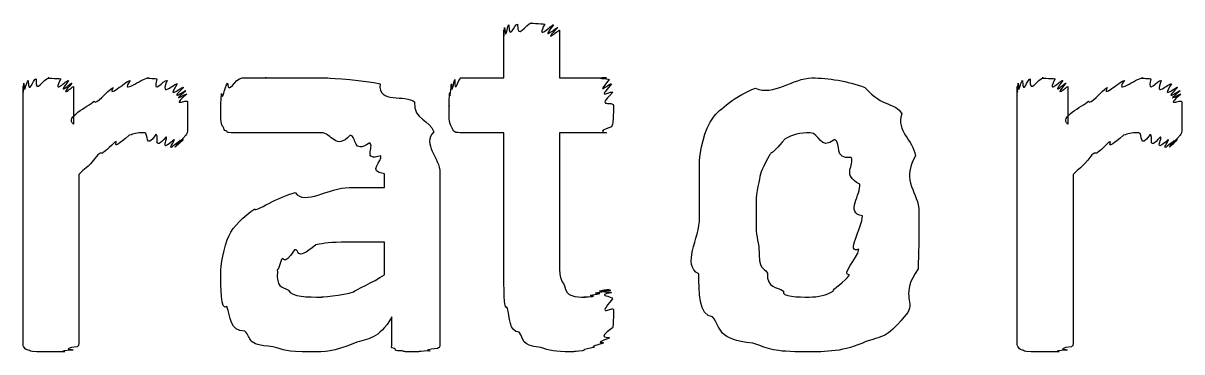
# Model space of a CAD drawing. Header units: millimetres. Extents: x 0 to 216, y 0 to 279.
# Drawn here: x 164.51 to 171.97, y 19.75 to 21.87 of the extents above; entities that cross this region are included whole.
import ezdxf

# ---------------------------------------------------------------- set-up
doc = ezdxf.new("R2010")
doc.units = ezdxf.units.MM
doc.layers.get('0').update_dxf_attribs({"linetype": 'CONTINUOUS'})

msp = doc.modelspace()

# ---------------------------------------------------------------- linework, layer by layer
at = {"color": 0}
for p, q in [((167.603, 21.5153), (167.603, 21.824)), ((167.961, 21.824), (167.961, 21.5153)), ((167.327, 21.5153), (167.603, 21.5153)), ((167.961, 21.5153), (168.264, 21.5153)), ((164.509, 19.8065), (164.509, 21.4602)), ((164.834, 21.4602), (164.834, 21.2176)), ((170.908, 19.8065), (170.908, 21.4602)), ((171.234, 21.4602), (171.234, 21.2176)), ((165.567, 21.2783), (165.567, 21.2783)), ((171.967, 21.2783), (171.967, 21.2783)), ((167.603, 21.1625), (167.321, 21.1625)), ((167.603, 20.2696), (167.603, 21.1625)), ((168.264, 21.1625), (167.961, 21.1625)), ((167.961, 21.1625), (167.961, 20.3908)), ((164.867, 20.8925), (164.867, 19.8065)), ((166.834, 20.8098), (166.834, 20.898)), ((167.192, 20.9035), (167.192, 19.8065)), ((171.267, 20.8925), (171.267, 19.8065)), ((166.607, 20.8098), (166.834, 20.8098)), ((169.911, 20.6279), (169.911, 20.6279)), ((170.275, 20.6499), (170.275, 20.6499)), ((166.834, 20.457), (166.596, 20.457)), ((166.834, 20.2475), (166.834, 20.457)), ((168.308, 20.0215), (168.308, 20.0215)), ((166.883, 19.8065), (166.883, 19.9774))]:
    msp.add_line(p, q, dxfattribs=at)
for points in [[(167.608, 21.8405), (167.614, 21.7386), (167.624, 21.8529), (167.636, 21.8571)], [(167.636, 21.8571), (167.638, 21.7468), (167.669, 21.8626), (167.691, 21.8626)], [(167.691, 21.8626), (167.687, 21.7496), (167.746, 21.8681), (167.779, 21.8681)], [(167.779, 21.8681), (167.757, 21.8681), (167.845, 21.8653), (167.867, 21.8626)], [(167.867, 21.8626), (167.804, 21.7468), (167.911, 21.8598), (167.922, 21.8571)], [(167.922, 21.8571), (167.83, 21.7386), (167.946, 21.8474), (167.95, 21.8405)], [(167.603, 21.824), (167.603, 21.7248), (167.604, 21.8323), (167.608, 21.8405)], [(167.95, 21.8405), (167.841, 21.7248), (167.961, 21.8267), (167.961, 21.824)], [(164.509, 21.4602), (164.509, 21.3679), (164.51, 21.474), (164.514, 21.4822)], [(164.514, 21.4822), (164.516, 21.383), (164.527, 21.4946), (164.542, 21.4988)], [(164.542, 21.4988), (164.545, 21.394), (164.572, 21.5098), (164.592, 21.5098)], [(164.592, 21.5098), (164.586, 21.3968), (164.641, 21.5153), (164.674, 21.5153)], [(164.674, 21.5153), (164.648, 21.5153), (164.729, 21.5126), (164.751, 21.5098)], [(164.751, 21.5098), (164.692, 21.394), (164.79, 21.5057), (164.801, 21.4988)], [(164.801, 21.4988), (164.714, 21.383), (164.819, 21.4891), (164.823, 21.4822)], [(164.823, 21.4822), (164.725, 21.3679), (164.834, 21.4671), (164.834, 21.4602)], [(165.088, 21.4547), (165.049, 21.3789), (165.161, 21.4905), (165.198, 21.4988)], [(165.198, 21.4988), (165.126, 21.3968), (165.276, 21.5153), (165.313, 21.5153)], [(165.313, 21.5153), (165.294, 21.5153), (165.347, 21.5126), (165.369, 21.5098)], [(165.369, 21.5098), (165.338, 21.394), (165.413, 21.5057), (165.435, 21.4988)], [(165.435, 21.4988), (165.387, 21.3789), (165.482, 21.4836), (165.501, 21.4767)], [(165.786, 21.4161), (165.792, 21.3527), (165.806, 21.4602), (165.825, 21.4822)], [(165.825, 21.4822), (165.828, 21.3968), (165.874, 21.5153), (165.918, 21.5153)], [(165.918, 21.5153), (165.916, 21.5153), (166.014, 21.5153), (166.073, 21.5153)], [(166.073, 21.5153), (166.034, 21.5153), (166.194, 21.5153), (166.26, 21.5153)], [(166.26, 21.5153), (166.288, 21.5153), (166.4, 21.5153), (166.47, 21.5153)], [(166.47, 21.5153), (166.489, 21.5153), (166.714, 21.5015), (166.806, 21.4767)], [(167.266, 21.4767), (167.268, 21.3858), (167.28, 21.5001), (167.288, 21.5043)], [(167.288, 21.5043), (167.285, 21.3968), (167.312, 21.5153), (167.327, 21.5153)], [(168.264, 21.5153), (168.167, 21.5153), (168.276, 21.5112), (168.281, 21.5043)], [(168.281, 21.5043), (168.179, 21.3858), (168.293, 21.4905), (168.297, 21.4767)], [(169.222, 21.4492), (169.34, 21.3968), (169.464, 21.5153), (169.586, 21.5153)], [(169.586, 21.5153), (169.693, 21.5153), (169.813, 21.4946), (169.927, 21.4547)], [(170.908, 21.4602), (170.908, 21.3679), (170.91, 21.474), (170.914, 21.4822)], [(170.914, 21.4822), (170.915, 21.383), (170.926, 21.4946), (170.942, 21.4988)], [(170.942, 21.4988), (170.944, 21.394), (170.972, 21.5098), (170.991, 21.5098)], [(170.991, 21.5098), (170.986, 21.3968), (171.041, 21.5153), (171.074, 21.5153)], [(171.074, 21.5153), (171.047, 21.5153), (171.129, 21.5126), (171.151, 21.5098)], [(171.151, 21.5098), (171.092, 21.394), (171.19, 21.5057), (171.201, 21.4988)], [(171.201, 21.4988), (171.114, 21.383), (171.219, 21.4891), (171.222, 21.4822)], [(171.222, 21.4822), (171.125, 21.3679), (171.234, 21.4671), (171.234, 21.4602)], [(171.487, 21.4547), (171.449, 21.3789), (171.56, 21.4905), (171.597, 21.4988)], [(171.597, 21.4988), (171.526, 21.3968), (171.676, 21.5153), (171.713, 21.5153)], [(171.713, 21.5153), (171.694, 21.5153), (171.746, 21.5126), (171.768, 21.5098)], [(171.768, 21.5098), (171.738, 21.394), (171.812, 21.5057), (171.835, 21.4988)], [(171.835, 21.4988), (171.786, 21.3789), (171.881, 21.4836), (171.901, 21.4767)], [(164.966, 21.3665), (164.975, 21.3348), (165.05, 21.4326), (165.088, 21.4547)], [(165.501, 21.4767), (165.424, 21.3637), (165.531, 21.4616), (165.54, 21.4547)], [(165.54, 21.4547), (165.438, 21.3499), (165.552, 21.4395), (165.556, 21.4326)], [(165.556, 21.4326), (165.446, 21.3389), (165.562, 21.4216), (165.562, 21.4106)], [(165.562, 21.4106), (165.449, 21.3169), (165.567, 21.383), (165.567, 21.361)], [(165.781, 21.3169), (165.781, 21.3086), (165.782, 21.394), (165.786, 21.4161)], [(166.806, 21.4767), (166.791, 21.3458), (166.971, 21.412), (167.027, 21.361)], [(167.25, 21.3389), (167.25, 21.3128), (167.251, 21.3996), (167.255, 21.4216)], [(167.255, 21.4216), (167.257, 21.3568), (167.262, 21.4616), (167.266, 21.4767)], [(168.297, 21.4767), (168.187, 21.3568), (168.303, 21.4437), (168.303, 21.4216)], [(168.303, 21.4216), (168.19, 21.3128), (168.308, 21.372), (168.308, 21.3389)], [(168.952, 21.2617), (168.985, 21.3086), (169.103, 21.4051), (169.222, 21.4492)], [(169.927, 21.4547), (170.043, 21.3196), (170.123, 21.361), (170.164, 21.2838)], [(171.366, 21.3665), (171.374, 21.3348), (171.45, 21.4326), (171.487, 21.4547)], [(171.901, 21.4767), (171.824, 21.3637), (171.931, 21.4616), (171.939, 21.4547)], [(171.939, 21.4547), (171.837, 21.3499), (171.952, 21.4395), (171.956, 21.4326)], [(171.956, 21.4326), (171.845, 21.3389), (171.961, 21.4216), (171.961, 21.4106)], [(171.961, 21.4106), (171.848, 21.3169), (171.967, 21.383), (171.967, 21.361)], [(164.834, 21.2176), (164.773, 21.2617), (164.925, 21.3293), (164.966, 21.3665)], [(165.567, 21.361), (165.567, 21.2755), (165.567, 21.3141), (165.567, 21.2783)], [(167.027, 21.361), (167.022, 21.2424), (167.127, 21.2452), (167.153, 21.168)], [(167.266, 21.2011), (167.25, 21.2176), (167.25, 21.2755), (167.25, 21.3389)], [(168.308, 21.3389), (168.308, 21.2176), (168.304, 21.2301), (168.297, 21.2011)], [(171.234, 21.2176), (171.173, 21.2617), (171.325, 21.3293), (171.366, 21.3665)], [(171.967, 21.361), (171.967, 21.2755), (171.967, 21.3141), (171.967, 21.2783)], [(165.567, 21.2783), (165.567, 21.2066), (165.567, 21.2176), (165.567, 21.1956)], [(165.781, 21.2507), (165.781, 21.2424), (165.781, 21.2948), (165.781, 21.3169)], [(168.863, 20.9806), (168.863, 21.033), (168.892, 21.1846), (168.952, 21.2617)], [(170.164, 21.2838), (170.127, 21.1694), (170.237, 21.1198), (170.252, 21.0137)], [(171.967, 21.2783), (171.967, 21.2066), (171.967, 21.2176), (171.967, 21.1956)], [(165.567, 21.1956), (165.567, 21.1625), (165.563, 21.157), (165.556, 21.146)], [(165.797, 21.2011), (165.784, 21.2025), (165.784, 21.2314), (165.781, 21.2507)], [(165.819, 21.1735), (165.799, 21.1763), (165.804, 21.1901), (165.797, 21.2011)], [(167.321, 21.1625), (167.275, 21.1625), (167.28, 21.1749), (167.266, 21.2011)], [(168.297, 21.2011), (168.176, 21.1625), (168.278, 21.1625), (168.264, 21.1625)], [(171.967, 21.1956), (171.967, 21.1625), (171.963, 21.157), (171.956, 21.146)], [(165.192, 21.146), (165.052, 21.0261), (165.132, 21.1239), (165.099, 21.1019)], [(165.292, 21.1625), (165.232, 21.1625), (165.225, 21.157), (165.192, 21.146)], [(165.363, 21.1515), (165.292, 21.044), (165.316, 21.1625), (165.292, 21.1625)], [(165.429, 21.135), (165.338, 21.033), (165.388, 21.1474), (165.363, 21.1515)], [(165.479, 21.1184), (165.376, 21.022), (165.447, 21.1308), (165.429, 21.135)], [(165.518, 21.1129), (165.404, 21.011), (165.493, 21.1143), (165.479, 21.1184)], [(165.54, 21.1184), (165.427, 21.011), (165.529, 21.1129), (165.518, 21.1129)], [(165.556, 21.146), (165.438, 21.022), (165.547, 21.1253), (165.54, 21.1184)], [(165.847, 21.1625), (165.814, 21.1625), (165.826, 21.1653), (165.819, 21.1735)], [(165.918, 21.1625), (165.839, 21.1625), (165.861, 21.1625), (165.847, 21.1625)], [(166.04, 21.1625), (165.905, 21.1625), (165.952, 21.1625), (165.918, 21.1625)], [(166.205, 21.1625), (166.118, 21.1625), (166.087, 21.1625), (166.04, 21.1625)], [(166.426, 21.1625), (166.247, 21.1625), (166.271, 21.1625), (166.205, 21.1625)], [(166.613, 21.146), (166.519, 21.044), (166.499, 21.1625), (166.426, 21.1625)], [(166.74, 21.0964), (166.622, 21.022), (166.664, 21.135), (166.613, 21.146)], [(167.153, 21.168), (167.073, 21.0881), (167.192, 21.0027), (167.192, 20.9035)], [(169.414, 21.1239), (169.307, 20.993), (169.339, 21.0606), (169.31, 21.0137)], [(169.575, 21.1625), (169.51, 21.1625), (169.459, 21.1487), (169.414, 21.1239)], [(169.734, 21.1184), (169.635, 21.044), (169.636, 21.1625), (169.575, 21.1625)], [(169.839, 21.0027), (169.723, 20.9889), (169.779, 21.0923), (169.734, 21.1184)], [(171.592, 21.146), (171.451, 21.0261), (171.531, 21.1239), (171.498, 21.1019)], [(171.691, 21.1625), (171.632, 21.1625), (171.625, 21.157), (171.592, 21.146)], [(171.763, 21.1515), (171.691, 21.044), (171.716, 21.1625), (171.691, 21.1625)], [(171.829, 21.135), (171.738, 21.033), (171.788, 21.1474), (171.763, 21.1515)], [(171.879, 21.1184), (171.775, 21.022), (171.847, 21.1308), (171.829, 21.135)], [(171.917, 21.1129), (171.804, 21.011), (171.892, 21.1143), (171.879, 21.1184)], [(171.939, 21.1184), (171.826, 21.011), (171.928, 21.1129), (171.917, 21.1129)], [(171.956, 21.146), (171.837, 21.022), (171.946, 21.1253), (171.939, 21.1184)], [(165.099, 21.1019), (164.986, 20.9862), (165.028, 21.055), (164.989, 21.0192)], [(166.812, 21.0137), (166.688, 20.9779), (166.773, 21.0743), (166.74, 21.0964)], [(171.498, 21.1019), (171.385, 20.9862), (171.428, 21.055), (171.388, 21.0192)], [(164.989, 21.0192), (164.908, 20.9159), (164.911, 20.9434), (164.867, 20.8925)], [(166.834, 20.898), (166.718, 20.9117), (166.825, 20.9806), (166.812, 21.0137)], [(168.863, 20.6168), (168.863, 20.6954), (168.863, 20.8704), (168.863, 20.9806)], [(169.31, 21.0137), (169.249, 20.898), (169.257, 20.909), (169.244, 20.8428)], [(169.894, 20.8318), (169.774, 20.8897), (169.864, 20.9544), (169.839, 21.0027)], [(170.252, 21.0137), (170.156, 20.8387), (170.275, 20.785), (170.275, 20.6499)], [(171.388, 21.0192), (171.308, 20.9159), (171.311, 20.9434), (171.267, 20.8925)], [(166.26, 20.7767), (166.321, 20.6912), (166.478, 20.8098), (166.607, 20.8098)], [(169.244, 20.8428), (169.223, 20.7684), (169.227, 20.7119), (169.227, 20.6389)], [(169.911, 20.6279), (169.797, 20.6444), (169.905, 20.7684), (169.894, 20.8318)], [(166.001, 20.672), (165.997, 20.6471), (166.157, 20.7546), (166.26, 20.7767)], [(165.836, 20.5011), (165.858, 20.5562), (165.931, 20.6279), (166.001, 20.672)], [(168.858, 20.253), (168.745, 20.3095), (168.863, 20.4804), (168.863, 20.6168)], [(169.227, 20.6389), (169.223, 20.5038), (169.233, 20.4956), (169.244, 20.4294)], [(169.889, 20.4129), (169.797, 20.3757), (169.911, 20.5507), (169.911, 20.6279)], [(170.275, 20.6499), (170.275, 20.4529), (170.272, 20.3963), (170.269, 20.2861)], [(165.781, 20.2585), (165.781, 20.2985), (165.799, 20.4308), (165.836, 20.5011)], [(166.393, 20.4404), (166.251, 20.3206), (166.291, 20.4211), (166.255, 20.4074)], [(166.596, 20.457), (166.482, 20.457), (166.45, 20.4515), (166.393, 20.4404)], [(166.255, 20.4074), (166.178, 20.2916), (166.19, 20.3715), (166.172, 20.3467)], [(167.961, 20.3908), (167.958, 20.1993), (167.972, 20.2227), (167.994, 20.1759)], [(169.244, 20.4294), (169.245, 20.2585), (169.273, 20.3095), (169.299, 20.2585)], [(169.828, 20.2475), (169.77, 20.2475), (169.878, 20.3495), (169.889, 20.4129)], [(166.172, 20.3467), (166.14, 20.2434), (166.145, 20.2985), (166.145, 20.2696)], [(170.269, 20.2861), (170.153, 20.118), (170.247, 20.0849), (170.203, 20.005)], [(165.819, 20.0436), (165.781, 20.0077), (165.781, 20.1772), (165.781, 20.2585)], [(166.145, 20.2696), (166.14, 20.1621), (166.168, 20.1772), (166.216, 20.1483)], [(166.635, 20.1373), (166.648, 20.1511), (166.763, 20.1993), (166.834, 20.2475)], [(167.624, 20.0381), (167.603, 20.0077), (167.603, 20.1814), (167.603, 20.2696)], [(168.946, 19.9774), (168.859, 19.9788), (168.858, 20.1456), (168.858, 20.253)], [(169.299, 20.2585), (169.296, 20.1593), (169.359, 20.1717), (169.404, 20.1428)], [(169.723, 20.1428), (169.715, 20.1552), (169.802, 20.2034), (169.828, 20.2475)], [(166.216, 20.1483), (166.239, 20.1042), (166.339, 20.1042), (166.431, 20.1042)], [(166.431, 20.1042), (166.405, 20.1042), (166.572, 20.1152), (166.635, 20.1373)], [(167.994, 20.1759), (168.006, 20.1042), (168.063, 20.1042), (168.126, 20.1042)], [(168.22, 20.1263), (168.146, 20.1263), (168.245, 20.1386), (168.253, 20.1428)], [(168.253, 20.1428), (168.165, 20.1373), (168.272, 20.1538), (168.281, 20.1538)], [(168.281, 20.1538), (168.176, 20.1373), (168.287, 20.1511), (168.292, 20.1483)], [(168.292, 20.1483), (168.183, 20.1331), (168.297, 20.1428), (168.297, 20.1318)], [(169.404, 20.1428), (169.384, 20.1042), (169.503, 20.1042), (169.569, 20.1042)], [(169.569, 20.1042), (169.627, 20.1042), (169.679, 20.1166), (169.723, 20.1428)], [(168.126, 20.1042), (168.09, 20.1042), (168.166, 20.1056), (168.181, 20.1097)], [(168.181, 20.1097), (168.121, 20.1152), (168.209, 20.1221), (168.22, 20.1263)], [(168.297, 20.1318), (168.187, 20.1152), (168.303, 20.1111), (168.303, 20.0932)], [(168.303, 20.0932), (168.19, 19.9609), (168.308, 20.0504), (168.308, 20.0215)], [(165.935, 19.8837), (165.836, 19.8837), (165.848, 19.9802), (165.819, 20.0436)], [(167.702, 19.8782), (167.636, 19.8796), (167.642, 19.9747), (167.624, 20.0381)], [(168.308, 20.0215), (168.308, 19.8837), (168.305, 19.9347), (168.303, 19.9058)], [(170.203, 20.005), (170.065, 19.8396), (170.068, 19.8617), (169.933, 19.8176)], [(166.883, 19.9774), (166.795, 19.8245), (166.729, 19.8424), (166.641, 19.8065)], [(169.205, 19.8065), (168.976, 19.8286), (169.004, 19.903), (168.946, 19.9774)], [(166.117, 19.7845), (165.935, 19.7955), (165.986, 19.8396), (165.935, 19.8837)], [(167.84, 19.779), (167.705, 19.7914), (167.738, 19.8341), (167.702, 19.8782)], [(168.281, 19.8396), (168.165, 19.7983), (168.26, 19.8176), (168.242, 19.8065)], [(168.303, 19.9058), (168.183, 19.8245), (168.292, 19.8534), (168.281, 19.8396)], [(164.514, 19.7845), (164.509, 19.7804), (164.509, 19.7983), (164.509, 19.8065)], [(164.542, 19.7624), (164.52, 19.7652), (164.521, 19.7762), (164.514, 19.7845)], [(164.856, 19.7845), (164.736, 19.7652), (164.842, 19.7693), (164.828, 19.7624)], [(164.867, 19.8065), (164.864, 19.7804), (164.863, 19.7914), (164.856, 19.7845)], [(166.359, 19.7514), (166.195, 19.7514), (166.19, 19.7624), (166.117, 19.7845)], [(166.641, 19.8065), (166.5, 19.7514), (166.459, 19.7514), (166.359, 19.7514)], [(166.9, 19.7735), (166.868, 19.7735), (166.883, 19.7914), (166.883, 19.8065)], [(166.949, 19.7569), (166.89, 19.7583), (166.911, 19.7652), (166.9, 19.7735)], [(167.175, 19.7735), (167.051, 19.7583), (167.148, 19.7597), (167.126, 19.7569)], [(167.192, 19.8065), (167.192, 19.7735), (167.186, 19.7804), (167.175, 19.7735)], [(168.033, 19.7514), (167.933, 19.7514), (167.895, 19.7597), (167.84, 19.779)], [(168.181, 19.779), (168.083, 19.7624), (168.135, 19.7638), (168.11, 19.7569)], [(168.242, 19.8065), (168.128, 19.7762), (168.203, 19.7859), (168.181, 19.779)], [(169.552, 19.7514), (169.326, 19.7514), (169.322, 19.7693), (169.205, 19.8065)], [(169.933, 19.8176), (169.797, 19.7514), (169.674, 19.7514), (169.552, 19.7514)], [(170.914, 19.7845), (170.908, 19.7804), (170.908, 19.7983), (170.908, 19.8065)], [(170.942, 19.7624), (170.919, 19.7652), (170.921, 19.7762), (170.914, 19.7845)], [(171.256, 19.7845), (171.136, 19.7652), (171.242, 19.7693), (171.228, 19.7624)], [(171.267, 19.8065), (171.264, 19.7804), (171.263, 19.7914), (171.256, 19.7845)], [(164.597, 19.7514), (164.545, 19.7542), (164.556, 19.7583), (164.542, 19.7624)], [(164.685, 19.7514), (164.593, 19.7514), (164.622, 19.7514), (164.597, 19.7514)], [(164.773, 19.7514), (164.663, 19.7514), (164.721, 19.7514), (164.685, 19.7514)], [(164.828, 19.7624), (164.71, 19.7542), (164.798, 19.7542), (164.773, 19.7514)], [(167.037, 19.7514), (166.934, 19.7514), (166.971, 19.7528), (166.949, 19.7569)], [(167.126, 19.7569), (167.011, 19.7514), (167.077, 19.7514), (167.037, 19.7514)], [(168.11, 19.7569), (168.033, 19.7514), (168.057, 19.7514), (168.033, 19.7514)], [(170.997, 19.7514), (170.944, 19.7542), (170.955, 19.7583), (170.942, 19.7624)], [(171.085, 19.7514), (170.992, 19.7514), (171.021, 19.7514), (170.997, 19.7514)], [(171.173, 19.7514), (171.063, 19.7514), (171.121, 19.7514), (171.085, 19.7514)], [(171.228, 19.7624), (171.11, 19.7542), (171.198, 19.7542), (171.173, 19.7514)]]:
    msp.add_open_spline(points, degree=3, dxfattribs=at)

doc.saveas('drawing.dxf')
